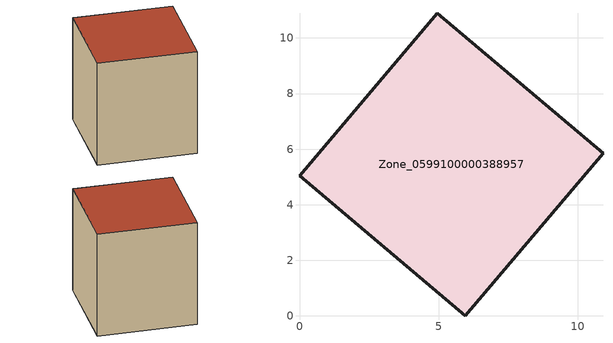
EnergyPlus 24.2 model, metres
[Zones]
Zone_0599100000388957
 floor ground (C_G): 5.96,0 0,5.05 4.95,10.9 10.91,5.85 z0.19
 wall outside (C_F): 0,5.05 5.96,0 10.91,5.85 4.95,10.9 0,5.05 z0.19:8.9
 roof outside (C_R): 10.91,5.85 4.95,10.9 0,5.05 5.96,0 z8.9
[BUILDING]
Pand.0599100000388957: North Axis=0; Terrain=City; Loads Convergence Tolerance Value=0.04; Temperature Convergence Tolerance Value=0.4; Solar Distribution=FullExterior; Maximum Number of Warmup Days=25; Minimum Number of Warmup Days=1
[Site:Location]
Rotterdam.The.Hague.AP_ZH_NLD Design_Conditions: Latitude=51.96; Longitude=4.45; Time Zone=1; Elevation=-4.5
[SITE:GROUNDTEMPERATURE:BUILDINGSURFACE]
18, 18, 18, 18, 18, 18, 18, 18, 18, 18, 18, 18
[MATERIAL] Thermal Absorptance=0.9; Solar Absorptance=0.7; Visible Absorptance=0.7
Name | Roughness | Thickness | Conductivity | Density | Specific Heat
G.D.1992-2005 | MediumSmooth | 0.15 | 0.06 | 540 | 1210
F.D.1992-2005 | Rough | 0.3 | 0.12 | 1920 | 840
R.D.1992-2005 | MediumRough | 0.2 | 0.08 | 1500 | 1000
[CONSTRUCTION]
C_G: G.D.1992-2005
C_F: F.D.1992-2005
C_R: R.D.1992-2005
[ZONE]
Zone_0599100000388957: Type=1; Multiplier=1; Ceiling Height=Autocalculate; Volume=Autocalculate; Floor Area=autocalculate; Part of Total Floor Area=Yes
[ZONEINFILTRATION:DESIGNFLOWRATE]
Infil_Zone_0599100000388957: Zone or ZoneList or Space or SpaceList=Zone_0599100000388957; Schedule=AlwaysOn; Design Flow Rate Calculation Method=Flow/Area; Flow Rate per Floor Area=0.0021; Constant Term Coefficient=1; Temperature Term Coefficient=0; Velocity Term Coefficient=0; Velocity Squared Term Coefficient=0
[HVACTEMPLATE:ZONE:IDEALLOADSAIRSYSTEM]
Zone_0599100000388957: Maximum Heating Supply Air Temperature=50; Minimum Cooling Supply Air Temperature=13; Maximum Heating Supply Air Humidity Ratio=0.0156; Minimum Cooling Supply Air Humidity Ratio=0.0077; Heating Limit=NoLimit; Cooling Limit=NoLimit; Dehumidification Control Type=ConstantSensibleHeatRatio; Cooling Sensible Heat Ratio=0.7; Dehumidification Setpoint=60; Humidification Control Type=None; Humidification Setpoint=30; Outdoor Air Method=None; Outdoor Air Flow Rate per Person=0.00944; Outdoor Air Flow Rate per Zone Floor Area=0; Outdoor Air Flow Rate per Zone=0; Demand Controlled Ventilation Type=None; Outdoor Air Economizer Type=NoEconomizer; Heat Recovery Type=None; Sensible Heat Recovery Effectiveness=0.7; Latent Heat Recovery Effectiveness=0.65
[ZONECONTROL:THERMOSTAT]
ThermostatControl_Zone_0599100000388957: Zone or ZoneList=Zone_0599100000388957; Control Type Schedule=DualSetpointControlType; Control 1=Thermostat_Zone_0599100000388957; Temperature Difference Between Cutout And Setpoint=0
[THERMOSTATSETPOINT:DUALSETPOINT]
Thermostat_Zone_0599100000388957: Heating Setpoint Temperature Schedule=HeatingSetpoint_Zone_0599100000388957; Cooling Setpoint Temperature Schedule=CoolingSetpoint_Zone_0599100000388957
[SCHEDULE:COMPACT]
HeatingSetpoint_Zone_0599100000388957: Through: 12/31, For: AllDays, Until: 24:00, 21
CoolingSetpoint_Zone_0599100000388957: Through: 12/31, For: AllDays, Until: 24:00, 24
DualSetpointControlType: Through: 12/31, For: AllDays, Until: 24:00, 4
AlwaysOn: Through: 12/31, For: AllDays, Until: 24:00, 1
